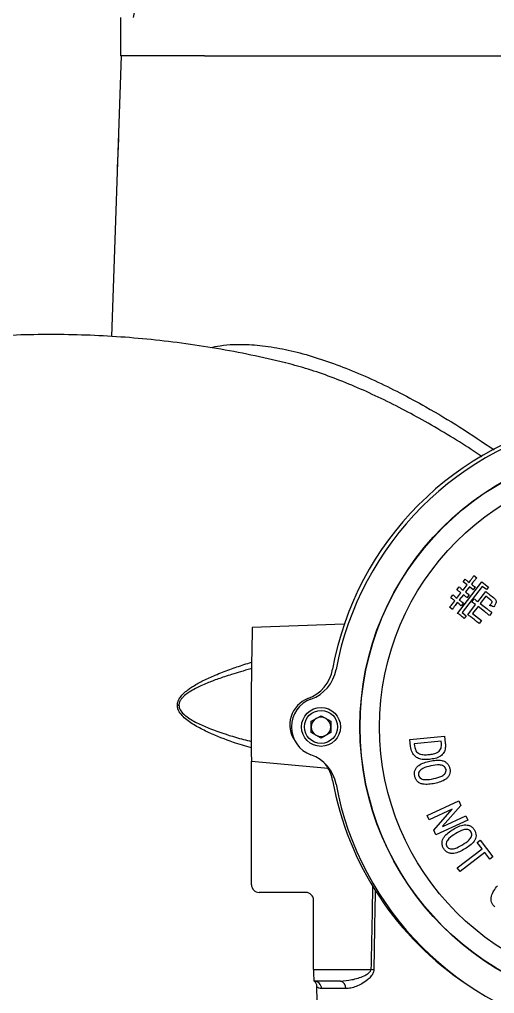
# Model space of a CAD drawing. Header units: millimetres. Extents: x 1465 to 4510, y 540 to 2694.
# Drawn here: x 3435.5 to 3557.7, y 2153.7 to 2404.2 of the extents above; entities that cross this region are included whole.
import ezdxf

# ---------------------------------------------------------------- set-up
doc = ezdxf.new("R2010")
doc.units = ezdxf.units.MM

msp = doc.modelspace()

# ---------------------------------------------------------------- linework, layer by layer
at = {"color": 7, "linetype": 'Continuous', "lineweight": 25}
for p, q in [((3461.475, 2404.702), (3461.475, 2394.832)), ((3461.661, 2394.832), (3459.141, 2322.679)), ((3483.102, 2394.832), (3461.475, 2394.832)), ((3483.102, 2394.832), (3733.628, 2394.832)), ((3548.193, 2251.48), (3554.423, 2259.542)), ((3549.582, 2257.463), (3550.606, 2258.789)), ((3549.612, 2259.558), (3550.152, 2260.256)), ((3550.606, 2258.789), (3549.612, 2259.558)), ((3551.119, 2259.45), (3551.461, 2259.892)), ((3552.086, 2259.409), (3551.745, 2258.967)), ((3552.391, 2261.173), (3553.127, 2260.604)), ((3554.423, 2259.542), (3556.116, 2258.232)), ((3546.417, 2255.498), (3546.985, 2256.235)), ((3547.981, 2257.524), (3548.579, 2258.296)), ((3547.988, 2255.401), (3549.042, 2256.763)), ((3549.667, 2256.28), (3548.614, 2254.918)), ((3554.538, 2258.397), (3549.359, 2251.695)), ((3551.232, 2258.305), (3550.208, 2256.98)), ((3551.194, 2256.276), (3550.596, 2255.503)), ((3552.19, 2257.565), (3551.232, 2258.305)), ((3552.731, 2258.264), (3552.19, 2257.565)), ((3553.382, 2254.465), (3555.432, 2257.116)), ((3555.605, 2257.57), (3554.538, 2258.397)), ((3556.116, 2258.232), (3555.605, 2257.57)), ((3556.433, 2256.283), (3557.392, 2255.543)), ((3546.935, 2254.037), (3547.475, 2254.737)), ((3548.101, 2254.254), (3547.532, 2253.518)), ((3549.672, 2254.157), (3549.104, 2253.421)), ((3550.793, 2251.116), (3552.812, 2253.729)), ((3551.828, 2254.432), (3552.455, 2255.243)), ((3555.46, 2255.86), (3554.008, 2253.982)), ((3554.008, 2253.982), (3555.666, 2252.7)), ((3556.749, 2254.864), (3555.46, 2255.86)), ((3546.838, 2252.466), (3546.101, 2253.034)), ((3549.359, 2251.695), (3550.426, 2250.868)), ((3553.438, 2253.246), (3552.017, 2251.405)), ((3552.017, 2251.405), (3554.337, 2249.612)), ((3555.096, 2251.963), (3553.438, 2253.246)), ((3557.021, 2251.714), (3556.394, 2250.903)), ((3550.426, 2250.868), (3549.885, 2250.17)), ((3554.337, 2249.612), (3553.739, 2248.839)), ((3519.016, 2248.658), (3495.353, 2247.832)), ((3476.106, 2227.852), (3476.501, 2227.852)), ((3510.547, 2223.73), (3513.047, 2225.173)), ((3510.547, 2220.843), (3510.547, 2223.73)), ((3513.047, 2225.173), (3515.547, 2223.73)), ((3515.547, 2223.73), (3515.547, 2220.843)), ((3513.047, 2219.4), (3510.547, 2220.843)), ((3515.547, 2220.843), (3513.047, 2219.4)), ((3535.929, 2219.008), (3544.845, 2219.913)), ((3536.108, 2217.234), (3535.929, 2219.008)), ((3544.845, 2219.913), (3545.024, 2218.139)), ((3543.975, 2218.613), (3537.04, 2217.907)), ((3537.04, 2217.907), (3537.098, 2217.334)), ((3544.034, 2218.039), (3543.975, 2218.613)), ((3495.138, 2213.497), (3514.897, 2211.685)), ((3495.146, 2181.725), (3495.138, 2213.497)), ((3540.338, 2199.531), (3548.503, 2203.27)), ((3546.763, 2201.144), (3540.841, 2198.432)), ((3549.051, 2202.075), (3544.332, 2196.738)), ((3546.784, 2201.097), (3546.763, 2201.144)), ((3548.503, 2203.27), (3549.051, 2202.075)), ((3540.841, 2198.432), (3540.338, 2199.531)), ((3542.067, 2195.758), (3546.784, 2201.097)), ((3544.353, 2196.689), (3550.275, 2199.401)), ((3550.275, 2199.401), (3550.778, 2198.303)), ((3550.778, 2198.303), (3542.613, 2194.565)), ((3544.332, 2196.738), (3544.353, 2196.689)), ((3542.613, 2194.565), (3542.067, 2195.758)), ((3553.193, 2192.6), (3553.989, 2193.204)), ((3554.466, 2190.923), (3553.193, 2192.6)), ((3553.989, 2193.204), (3557.263, 2188.888)), ((3548.096, 2186.089), (3554.466, 2190.923)), ((3555.197, 2189.96), (3548.827, 2185.126)), ((3556.468, 2188.284), (3555.197, 2189.96)), ((3557.263, 2188.888), (3556.468, 2188.284)), ((3548.827, 2185.126), (3548.096, 2186.089)), ((3509.146, 2179.725), (3497.146, 2179.725)), ((3511.15, 2159.881), (3511.146, 2177.725)), ((3511.15, 2159.881), (3525.901, 2159.881)), ((3518.032, 2156.959), (3511.178, 2156.959)), ((3511.905, 2155.587), (3512.791, 2104.832)), ((3519.394, 2154.994), (3513.167, 2154.994))]:
    msp.add_line(p, q, dxfattribs=at)
at = {"color": 7, "linetype": 'Continuous', "lineweight": 25, "flags": 128}
msp.add_lwpolyline([(3460.917, 2373.516), (3460.644, 2365.947), (3460.635, 2365.455)], dxfattribs=at)
at = {"color": 7, "linetype": 'Continuous', "lineweight": 25}
for centre, radius in [((3595.547, 2222.287), 72.5), ((3595.547, 2222.287), 72.418), ((3595.547, 2222.287), 67.42), ((3513.047, 2222.287), 5), ((3513.047, 2222.287), 4.25)]:
    msp.add_circle(centre, radius, dxfattribs=at)
for centre, radius, start, end in [((3690.601, 2361.46), 230, 0, 169.16329), ((3594.732, 2222.834), 79.998, 100.30733, 169.69513), ((3595.547, 2222.287), 80, 100.6021, 169.3979), ((4493.928, 2224.424), 998.85, 178.657155, 180.626784), ((3506.185, 2238.933), 10, 290.58812, 349.69489), ((3507.083, 2238.846), 10, 289.80619, 349.3979), ((3512.234, 2222.832), 7.2, 110.58893, 215.5629), ((3513.047, 2222.287), 7.6, 109.80619, 250.19381), ((3513.047, 2222.287), 2.5, 120, 180), ((3513.047, 2222.287), 2.5, 60, 120), ((3513.047, 2222.287), 2.5, 0, 60), ((3513.047, 2222.287), 2.5, 180, 240), ((3513.047, 2222.287), 2.5, 300, 0), ((3513.047, 2222.287), 2.5, 240, 300), ((3507.083, 2205.728), 10, 10.6021, 70.19381), ((3506.185, 2206.73), 10, 10.30557, 37.99554), ((3594.733, 2222.831), 80, 190.3053, 236.57581), ((3595.547, 2222.287), 80, 190.6021, 259.3979), ((3589.371, 2159.163), 78.224, 179.47425, 181.61433), ((3524.552, 2088.923), 70.97, 88.32643, 88.91078), ((3511.22, 2155.013), 1.947, 359.43492, 88.4218), ((3517.648, 2155.238), 1.763, 352.03665, 77.40158)]:
    msp.add_arc(centre, radius, start, end, dxfattribs=at)
for centre, major_axis, ratio, start_param, end_param in [((3497.146, 2181.725), (-1.286, 1.532), 0.9997539, 0.8729109, 2.4437073), ((3535.265, 1694.339), (-0.161, 664.368), 0.019519, 0.7480035, 0.7943743), ((3509.146, 2177.725), (-1.286, 1.532), 0.9997539, 4.0145036, 5.5852999)]:
    msp.add_ellipse(centre, major_axis=major_axis, ratio=ratio, start_param=start_param, end_param=end_param, dxfattribs=at)
for points, knots in [([(3504.061, 2315.836), (3504.007, 2315.85), (3501.026, 2316.64), (3495.051, 2317.913), (3486.153, 2319.626), (3477.215, 2320.976), (3468.26, 2322.013), (3459.297, 2322.725), (3450.338, 2323.122), (3441.394, 2323.178), (3434.522, 2323.044), (3430.641, 2322.787), (3429.728, 2322.727)], [0, 0, 0, 0, 0.0022241, 0.1234908, 0.2444216, 0.3650249, 0.4853084, 0.6052783, 0.7249402, 0.8442984, 0.9633566, 1, 1, 1, 1]), ([(3484.564, 2319.806), (3485.398, 2319.984), (3487.313, 2320.392), (3491.06, 2320.691), (3495.89, 2320.601), (3501.613, 2319.844), (3507.655, 2318.494), (3513.869, 2316.613), (3520.304, 2314.225), (3526.793, 2311.416), (3533.404, 2308.19), (3540.722, 2304.231), (3548.83, 2299.414), (3554.641, 2295.485), (3557.564, 2293.508)], [0, 0, 0, 0, 0.0441267, 0.101238, 0.1845333, 0.2698175, 0.3532396, 0.4389211, 0.522355, 0.608027, 0.691154, 0.7762301, 0.887439, 1, 1, 1, 1]), ([(3554.438, 2291.757), (3553.786, 2292.2), (3551.099, 2294.025), (3546.215, 2297.07), (3540.015, 2300.727), (3533.812, 2304.095), (3527.763, 2307.115), (3521.667, 2309.869), (3515.655, 2312.27), (3509.825, 2314.296), (3506.098, 2315.297), (3504.283, 2315.784)], [0, 0, 0, 0, 0.0387382, 0.1596106, 0.287043, 0.4023979, 0.5232706, 0.6430913, 0.7641464, 0.8851093, 1, 1, 1, 1]), ([(3550.152, 2260.256), (3550.329, 2260.101), (3550.643, 2259.823), (3550.974, 2259.564), (3551.119, 2259.45)], [0, 0, 0, 0, 0.5599747, 1, 1, 1, 1]), ([(3551.461, 2259.892), (3551.637, 2260.129), (3551.952, 2260.553), (3552.257, 2260.983), (3552.391, 2261.173)], [0, 0, 0, 0, 0.5599933, 1, 1, 1, 1]), ([(3551.745, 2258.967), (3551.925, 2258.83), (3552.247, 2258.587), (3552.583, 2258.362), (3552.731, 2258.264)], [0, 0, 0, 0, 0.56, 1, 1, 1, 1]), ([(3553.127, 2260.604), (3552.927, 2260.386), (3552.57, 2259.997), (3552.234, 2259.588), (3552.086, 2259.409)], [0, 0, 0, 0, 0.5600362, 1, 1, 1, 1]), ([(3546.985, 2256.235), (3547.168, 2256.074), (3547.496, 2255.788), (3547.838, 2255.519), (3547.988, 2255.401)], [0, 0, 0, 0, 0.56000533, 1, 1, 1, 1]), ([(3549.042, 2256.763), (3548.847, 2256.91), (3548.5, 2257.172), (3548.14, 2257.416), (3547.981, 2257.524)], [0, 0, 0, 0, 0.5599849, 1, 1, 1, 1]), ([(3548.579, 2258.296), (3548.762, 2258.136), (3549.09, 2257.85), (3549.432, 2257.581), (3549.582, 2257.463)], [0, 0, 0, 0, 0.5600053, 1, 1, 1, 1]), ([(3550.596, 2255.503), (3550.427, 2255.653), (3550.124, 2255.921), (3549.807, 2256.17), (3549.667, 2256.28)], [0, 0, 0, 0, 0.5599933, 1, 1, 1, 1]), ([(3550.208, 2256.98), (3550.389, 2256.844), (3550.712, 2256.602), (3551.047, 2256.376), (3551.194, 2256.276)], [0, 0, 0, 0, 0.55998259, 1, 1, 1, 1]), ([(3555.432, 2257.116), (3555.615, 2256.956), (3555.942, 2256.67), (3556.283, 2256.401), (3556.433, 2256.283)], [0, 0, 0, 0, 0.5599812, 1, 1, 1, 1]), ([(3546.101, 2253.034), (3546.26, 2253.219), (3546.542, 2253.549), (3546.815, 2253.888), (3546.935, 2254.037)], [0, 0, 0, 0, 0.5600086, 1, 1, 1, 1]), ([(3547.475, 2254.737), (3547.282, 2254.885), (3546.936, 2255.149), (3546.575, 2255.391), (3546.417, 2255.498)], [0, 0, 0, 0, 0.5600194, 1, 1, 1, 1]), ([(3549.104, 2253.421), (3548.921, 2253.581), (3548.594, 2253.868), (3548.251, 2254.136), (3548.101, 2254.254)], [0, 0, 0, 0, 0.5599792, 1, 1, 1, 1]), ([(3548.614, 2254.918), (3548.808, 2254.771), (3549.154, 2254.508), (3549.514, 2254.264), (3549.672, 2254.157)], [0, 0, 0, 0, 0.5599827, 1, 1, 1, 1]), ([(3552.812, 2253.729), (3552.632, 2253.865), (3552.31, 2254.108), (3551.975, 2254.333), (3551.828, 2254.432)], [0, 0, 0, 0, 0.5599803, 1, 1, 1, 1]), ([(3552.455, 2255.243), (3552.624, 2255.093), (3552.925, 2254.825), (3553.243, 2254.575), (3553.382, 2254.465)], [0, 0, 0, 0, 0.5599759, 1, 1, 1, 1]), ([(3556.43, 2253.464), (3556.616, 2253.687), (3556.849, 2253.967), (3557.054, 2254.305), (3557.098, 2254.45), (3557, 2254.655), (3556.861, 2254.771), (3556.749, 2254.864)], [0, 0, 0, 0, 0.500942, 0.6260883, 0.6883905, 0.7508516, 1, 1, 1, 1]), ([(3557.392, 2255.543), (3557.571, 2255.393), (3557.84, 2255.167), (3558.09, 2254.754), (3558.07, 2254.029), (3557.736, 2253.53), (3557.468, 2253.131)], [0, 0, 0, 0, 0.2504432, 0.3755386, 0.4997875, 1, 1, 1, 1]), ([(3547.532, 2253.518), (3547.399, 2253.324), (3547.16, 2252.978), (3546.936, 2252.622), (3546.838, 2252.466)], [0, 0, 0, 0, 0.55994664, 1, 1, 1, 1]), ([(3548.993, 2250.919), (3548.848, 2251.029), (3548.588, 2251.227), (3548.313, 2251.403), (3548.193, 2251.48)], [0, 0, 0, 0, 0.5599656, 1, 1, 1, 1]), ([(3556.394, 2250.903), (3556.155, 2251.105), (3555.729, 2251.466), (3555.289, 2251.812), (3555.096, 2251.963)], [0, 0, 0, 0, 0.5600006, 1, 1, 1, 1]), ([(3555.666, 2252.7), (3555.916, 2252.512), (3556.362, 2252.176), (3556.82, 2251.855), (3557.021, 2251.714)], [0, 0, 0, 0, 0.5599937, 1, 1, 1, 1]), ([(3557.468, 2253.131), (3557.284, 2253.225), (3556.955, 2253.391), (3556.59, 2253.442), (3556.43, 2253.464)], [0, 0, 0, 0, 0.56002002, 1, 1, 1, 1]), ([(3549.885, 2250.17), (3549.723, 2250.314), (3549.432, 2250.572), (3549.127, 2250.813), (3548.993, 2250.919)], [0, 0, 0, 0, 0.5599999, 1, 1, 1, 1]), ([(3552.33, 2249.986), (3552.048, 2250.203), (3551.544, 2250.591), (3551.023, 2250.956), (3550.793, 2251.116)], [0, 0, 0, 0, 0.5600112, 1, 1, 1, 1]), ([(3553.739, 2248.839), (3553.481, 2249.059), (3553.02, 2249.452), (3552.541, 2249.823), (3552.33, 2249.986)], [0, 0, 0, 0, 0.5599742, 1, 1, 1, 1]), ([(3476.106, 2227.852), (3476.109, 2227.953), (3476.119, 2228.285), (3476.257, 2228.858), (3476.541, 2229.462), (3476.889, 2229.988), (3477.264, 2230.449), (3477.768, 2230.97), (3478.432, 2231.549), (3479.278, 2232.179), (3480.7, 2233.108), (3482.895, 2234.296), (3486.026, 2235.711), (3489.537, 2237.065), (3492.653, 2238.143), (3494.526, 2238.716), (3495.176, 2238.914)], [0, 0, 0, 0, 0.01302199, 0.04288205, 0.07529357, 0.09894539, 0.12454685, 0.15231428, 0.19322334, 0.23895275, 0.28971324, 0.41482048, 0.56480253, 0.74017506, 0.90988204, 1, 1, 1, 1]), ([(3495.165, 2237.241), (3495.096, 2237.224), (3494.155, 2236.98), (3492.438, 2236.492), (3490.198, 2235.824), (3488.285, 2235.207), (3486.652, 2234.646), (3485.162, 2234.099), (3483.675, 2233.512), (3482.218, 2232.882), (3480.674, 2232.133), (3479.254, 2231.327), (3478.099, 2230.498), (3477.327, 2229.756), (3476.812, 2229.067), (3476.534, 2228.416), (3476.509, 2227.987), (3476.501, 2227.852)], [0, 0, 0, 0, 0.009951, 0.1360327, 0.2492574, 0.3358381, 0.4158837, 0.4894125, 0.5564481, 0.6377344, 0.7094145, 0.7940982, 0.8633473, 0.9052997, 0.9411753, 0.9815269, 1, 1, 1, 1]), ([(3495.129, 2216.914), (3493.586, 2217.359), (3489.867, 2218.433), (3485.152, 2220.347), (3481.005, 2222.356), (3478.602, 2223.932), (3477.015, 2225.478), (3476.231, 2226.678), (3476.14, 2227.533), (3476.106, 2227.852)], [0, 0, 0, 0, 0.2142375, 0.5166297, 0.6688949, 0.820442, 0.8894469, 0.9587584, 1, 1, 1, 1]), ([(3476.501, 2227.852), (3476.537, 2227.576), (3476.635, 2226.817), (3477.444, 2225.785), (3479.058, 2224.448), (3481.489, 2223.093), (3485.678, 2221.372), (3490.231, 2219.786), (3493.774, 2218.907), (3495.126, 2218.572)], [0, 0, 0, 0, 0.0379535, 0.1043013, 0.1730755, 0.3295994, 0.4868018, 0.8040508, 1, 1, 1, 1]), ([(3540.923, 2213.93), (3540.508, 2213.902), (3539.678, 2213.846), (3538.428, 2214), (3537.222, 2214.606), (3536.364, 2215.781), (3536.193, 2216.749), (3536.108, 2217.234)], [0, 0, 0, 0, 0.1873686, 0.3744545, 0.5606512, 0.7799286, 1, 1, 1, 1]), ([(3537.098, 2217.334), (3537.174, 2216.925), (3537.289, 2216.311), (3537.82, 2215.663), (3538.529, 2215.23), (3539.573, 2215.094), (3540.388, 2215.152), (3540.796, 2215.182)], [0, 0, 0, 0, 0.2491686, 0.3742314, 0.4992481, 0.7491493, 1, 1, 1, 1]), ([(3540.796, 2215.182), (3541.205, 2215.235), (3542.021, 2215.342), (3543.021, 2215.692), (3543.64, 2216.252), (3544.053, 2216.989), (3544.041, 2217.62), (3544.034, 2218.039)], [0, 0, 0, 0, 0.2508567, 0.500793, 0.6258591, 0.7509329, 1, 1, 1, 1]), ([(3545.024, 2218.139), (3545.047, 2217.717), (3545.092, 2216.874), (3544.72, 2215.625), (3543.749, 2214.638), (3542.399, 2214.132), (3541.415, 2213.998), (3540.923, 2213.93)], [0, 0, 0, 0, 0.1870739, 0.3734257, 0.5592438, 0.7792964, 1, 1, 1, 1]), ([(3541.072, 2213.494), (3541.578, 2213.586), (3542.589, 2213.771), (3543.9, 2213.755), (3544.879, 2213.404), (3545.508, 2212.941), (3545.973, 2212.304), (3546.11, 2211.806), (3546.179, 2211.556)], [0, 0, 0, 0, 0.2504567, 0.5002532, 0.6252173, 0.7501267, 0.8749622, 1, 1, 1, 1]), ([(3537.14, 2209.634), (3537.103, 2209.892), (3537.028, 2210.407), (3537.2, 2211.183), (3537.601, 2211.86), (3538.364, 2212.576), (3539.563, 2213.127), (3540.569, 2213.371), (3541.072, 2213.494)], [0, 0, 0, 0, 0.1250192, 0.2498558, 0.3747912, 0.4997815, 0.7495749, 1, 1, 1, 1]), ([(3541.335, 2212.254), (3540.602, 2212.101), (3539.506, 2211.872), (3538.43, 2211.084), (3538.077, 2210.404), (3538.106, 2210.03), (3538.121, 2209.843)], [0, 0, 0, 0, 0.5017694, 0.750141, 0.875232, 1, 1, 1, 1]), ([(3545.199, 2211.348), (3545.138, 2211.523), (3545.016, 2211.873), (3544.438, 2212.364), (3543.142, 2212.647), (3542.059, 2212.412), (3541.335, 2212.254)], [0, 0, 0, 0, 0.1248189, 0.2499539, 0.4981871, 1, 1, 1, 1]), ([(3542.027, 2209.001), (3542.747, 2209.15), (3543.821, 2209.373), (3544.905, 2210.122), (3545.244, 2210.797), (3545.214, 2211.164), (3545.199, 2211.348)], [0, 0, 0, 0, 0.5019475, 0.7502431, 0.8752926, 1, 1, 1, 1]), ([(3546.179, 2211.556), (3546.217, 2211.302), (3546.293, 2210.793), (3546.126, 2210.026), (3545.735, 2209.353), (3544.972, 2208.653), (3543.783, 2208.121), (3542.788, 2207.881), (3542.29, 2207.761)], [0, 0, 0, 0, 0.1250247, 0.249832, 0.3747171, 0.499688, 0.7495364, 1, 1, 1, 1]), ([(3542.29, 2207.761), (3541.783, 2207.668), (3540.77, 2207.481), (3539.459, 2207.483), (3538.469, 2207.806), (3537.825, 2208.253), (3537.35, 2208.885), (3537.21, 2209.384), (3537.14, 2209.634)], [0, 0, 0, 0, 0.2504518, 0.5003272, 0.6253213, 0.7502035, 0.8750019, 1, 1, 1, 1]), ([(3538.121, 2209.843), (3538.183, 2209.667), (3538.308, 2209.315), (3538.914, 2208.849), (3540.217, 2208.611), (3541.302, 2208.845), (3542.027, 2209.001)], [0, 0, 0, 0, 0.1247323, 0.24978, 0.4982226, 1, 1, 1, 1]), ([(3547.054, 2195.954), (3547.503, 2196.206), (3548.4, 2196.709), (3549.646, 2197.121), (3550.686, 2197.105), (3551.432, 2196.871), (3552.078, 2196.418), (3552.37, 2195.991), (3552.516, 2195.777)], [0, 0, 0, 0, 0.2504523, 0.5002239, 0.6252071, 0.75011, 0.874969, 1, 1, 1, 1]), ([(3544.584, 2191.03), (3544.464, 2191.262), (3544.225, 2191.725), (3544.142, 2192.515), (3544.299, 2193.285), (3544.79, 2194.209), (3545.744, 2195.119), (3546.617, 2195.676), (3547.054, 2195.954)], [0, 0, 0, 0, 0.1250036, 0.2498616, 0.3747616, 0.4997388, 0.7495522, 1, 1, 1, 1]), ([(3547.705, 2194.867), (3547.061, 2194.485), (3546.098, 2193.914), (3545.332, 2192.82), (3545.224, 2192.062), (3545.372, 2191.717), (3545.446, 2191.545)], [0, 0, 0, 0, 0.501761, 0.750183, 0.8753162, 1, 1, 1, 1]), ([(3551.654, 2195.262), (3551.54, 2195.409), (3551.311, 2195.703), (3550.778, 2195.901), (3550.226, 2195.961), (3549.142, 2195.702), (3548.343, 2195.238), (3547.705, 2194.867)], [0, 0, 0, 0, 0.1244998, 0.2492948, 0.3742933, 0.4995067, 1, 1, 1, 1]), ([(3549.413, 2192.011), (3550.044, 2192.386), (3550.989, 2192.947), (3551.774, 2194.006), (3551.876, 2194.755), (3551.728, 2195.093), (3551.654, 2195.262)], [0, 0, 0, 0, 0.5018684, 0.7502116, 0.8752611, 1, 1, 1, 1]), ([(3552.516, 2195.777), (3552.634, 2195.548), (3552.871, 2195.091), (3552.964, 2194.311), (3552.806, 2193.548), (3552.313, 2192.638), (3551.358, 2191.75), (3550.496, 2191.199), (3550.064, 2190.923)], [0, 0, 0, 0, 0.1249965, 0.249855, 0.3747479, 0.4997368, 0.7495608, 1, 1, 1, 1]), ([(3545.446, 2191.545), (3545.562, 2191.399), (3545.794, 2191.107), (3546.516, 2190.86), (3547.826, 2191.056), (3548.777, 2191.628), (3549.413, 2192.011)], [0, 0, 0, 0, 0.124711, 0.2497335, 0.4981823, 1, 1, 1, 1]), ([(3550.064, 2190.923), (3549.614, 2190.671), (3548.715, 2190.167), (3547.474, 2189.746), (3546.432, 2189.73), (3545.678, 2189.944), (3545.023, 2190.389), (3544.731, 2190.816), (3544.584, 2191.03)], [0, 0, 0, 0, 0.2504337, 0.5002812, 0.6252688, 0.7501695, 0.8749936, 1, 1, 1, 1]), ([(3557.798, 2175.978), (3557.607, 2176.155), (3557.225, 2176.508), (3556.874, 2177.22), (3556.76, 2177.997), (3556.905, 2179.032), (3557.489, 2180.213), (3558.119, 2181.033), (3558.434, 2181.444)], [0, 0, 0, 0, 0.1250093, 0.2498545, 0.3747778, 0.4997916, 0.7495853, 1, 1, 1, 1]), ([(3526.99, 2180.428), (3526.968, 2179.261), (3526.841, 2172.406), (3526.723, 2165.551), (3526.624, 2159.863)], [0, 0, 0, 0, 0.1703401, 1, 1, 1, 1]), ([(3518.032, 2156.959), (3519.012, 2157.037), (3521.018, 2157.198), (3523.424, 2157.94), (3524.989, 2158.733), (3525.607, 2159.19), (3525.842, 2159.591), (3525.892, 2159.765), (3525.898, 2159.846), (3525.901, 2159.881)], [0, 0, 0, 0, 0.35502129, 0.72754145, 0.8396702, 0.94189457, 0.97391996, 0.98885849, 1, 1, 1, 1]), ([(3526.624, 2159.863), (3526.622, 2159.806), (3526.61, 2159.523), (3526.423, 2158.842), (3525.836, 2157.996), (3524.838, 2157.072), (3523.581, 2156.23), (3522.134, 2155.554), (3520.72, 2155.09), (3519.836, 2155.026), (3519.394, 2154.994)], [0, 0, 0, 0, 0.0162573, 0.0803535, 0.1974896, 0.3113043, 0.4880382, 0.6650371, 0.8326451, 1, 1, 1, 1]), ([(3511.277, 2156.95), (3511.304, 2156.944), (3511.362, 2156.933), (3511.362, 2156.926), (3511.405, 2156.892), (3511.504, 2156.776), (3511.614, 2156.618), (3511.742, 2156.384), (3511.876, 2156.029), (3511.89, 2155.736), (3511.897, 2155.584)], [0, 0, 0, 0, 0.2629743, 0.5663445, 0.7439995, 0.8209108, 0.8598529, 0.8940914, 0.9449946, 1, 1, 1, 1]), ([(3513.167, 2154.994), (3512.935, 2155.026), (3512.468, 2155.091), (3512.005, 2155.466), (3511.957, 2155.544), (3511.93, 2155.587)], [0, 0, 0, 0, 0.3069361, 0.6184433, 1, 1, 1, 1])]:
    msp.add_open_spline(points, degree=3, knots=knots, dxfattribs=at)

doc.saveas('drawing.dxf')
